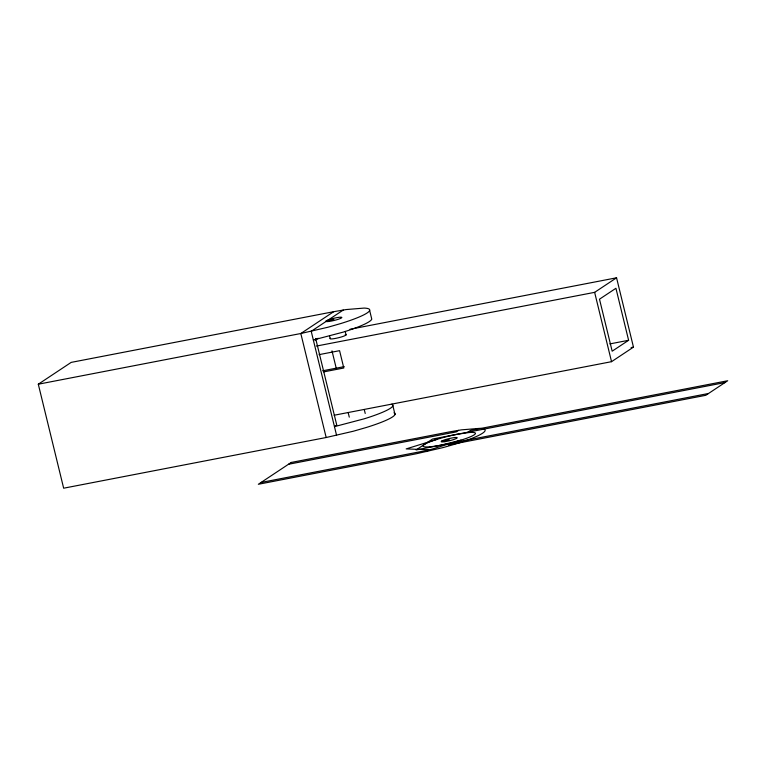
<?xml version="1.0" encoding="UTF-8"?>
<svg xmlns="http://www.w3.org/2000/svg" width="766" height="766" viewBox="0 0 766 766"><rect width="100%" height="100%" fill="white"/><g stroke="black" fill="none" stroke-linecap="round" stroke-linejoin="round"><path stroke-width="1.15" d="M38.3 384.206L71.181 362.385L333.698 311.695L346.041 309.569L364.128 308.085A53.993 7.143 -13.7 0 1 340.88 323.511L327.944 327.235L300.818 333.516L38.3 384.206L63.655 488.201L326.172 437.51L353.298 431.239L366.234 427.505A53.993 7.143 -13.7 0 0 393.992 412.807M333.698 311.695L300.818 333.516L326.172 437.51M343.235 310.058L311.216 331.305L336.571 435.299M315.171 340.219L318.158 338.237M316.31 346.088L594.636 292.344L616.563 277.799L633.463 347.132L611.536 361.676L334.148 415.239M426.585 451.586L428.893 450.054L261.082 482.456M458.595 430.339L456.297 431.871L288.476 464.273M451.346 443.141L448.598 444.96L705.783 395.304L727.7 380.75L470.525 430.415L467.777 432.235M628.608 340.286L612.168 351.192L599.491 299.19L615.931 288.284L628.608 340.286L609.813 343.915M437.424 439.224L406.181 448.905L429.803 449.814L461.046 440.134A27.002 3.571 -13.7 0 0 468.821 432.551L457.455 434.226A27.002 3.571 -13.7 0 0 424.316 444.491A27.002 3.571 -13.7 0 0 441.015 445.132L461.046 440.134M313.332 339.97L342.996 332.176A53.993 7.143 -13.7 0 0 371.769 319.144L369.662 310.479M326.297 320.858L333.871 319.393M349.976 329.275L616.563 277.799M319.058 354.639L339.577 350.675L343.8 368.006L323.827 371.864M322.62 370.801L344.24 366.627M631.117 347.582L633.463 347.132M724.962 382.569L432.531 439.042L416.091 449.948L708.521 393.485M441.666 441.139L449.24 439.684M594.636 292.344L611.536 361.676M392.901 405.808L395.007 414.483M345.217 331.419L346.06 334.886M364.377 409.992L365.219 413.458M329.572 336.255L330.136 338.572M348.157 412.52L349.286 417.144M331.994 350.847L336.217 368.178M315.64 338.438L336.762 425.101L334.455 426.633L364.118 418.839A53.993 7.143 -13.7 0 0 391.886 404.142M345.217 334.522A8.206 1.082 -13.7 0 1 338.687 337.701A8.206 1.082 -13.7 0 1 330.519 338.189M291.224 462.453L258.343 484.275L416.187 453.798L443.313 447.526L456.249 443.801A53.993 7.143 -13.7 0 0 479.497 428.366L461.4 429.86L449.067 431.976L291.224 462.453M329.495 321.375A8.206 1.082 -13.7 0 0 341.837 317.555A8.206 1.082 -13.7 0 0 330.28 319.259A8.206 1.082 -13.7 0 0 329.495 321.375M444.864 441.666A8.206 1.082 -13.7 0 0 457.206 437.836A8.206 1.082 -13.7 0 0 445.649 439.54A8.206 1.082 -13.7 0 0 444.864 441.666"/></g></svg>
